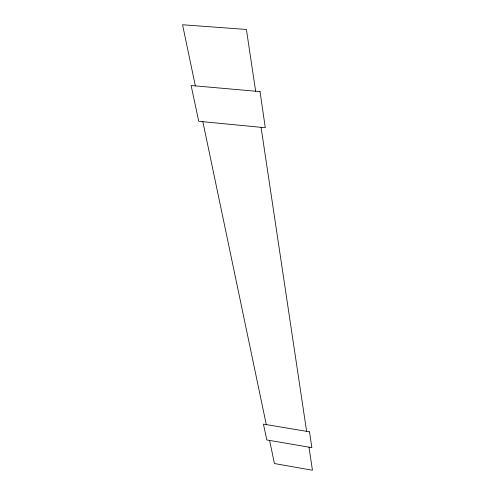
<?xml version="1.0" encoding="UTF-8"?>
<svg xmlns="http://www.w3.org/2000/svg" width="495" height="495" viewBox="0 0 495 495"><rect width="100%" height="100%" fill="white"/><g stroke="black" fill="none" stroke-linecap="round" stroke-linejoin="round"><path stroke-width="0.74" d="M195.352 85.895L182.55 24.75L246.405 29.465L255.655 91.228M202.851 121.683L266.285 424.592M269.596 440.42L274.44 463.537L312.45 470.25L308.991 447.171M261.069 127.333L306.622 431.362M260.03 91.618L191.113 85.517L198.749 121.287L265.289 127.741L260.03 91.618M309.536 431.85L263.433 424.116L266.811 439.944L311.838 447.659L309.536 431.85"/></g></svg>
